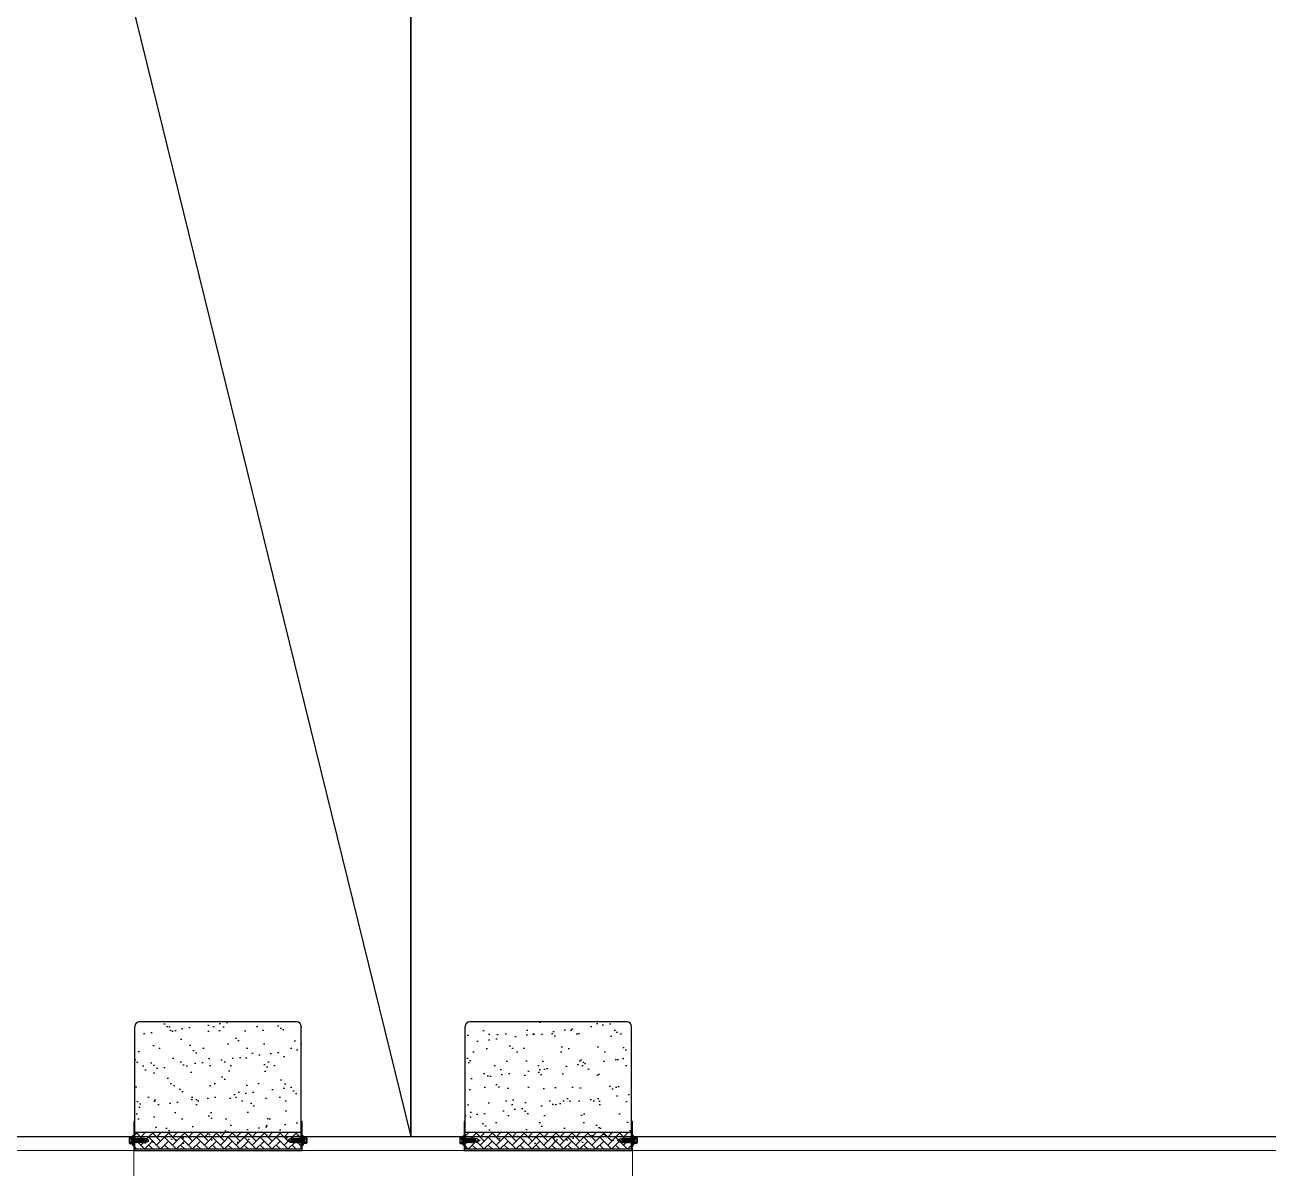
# Model space of a CAD drawing. Header units: millimetres. Extents: x 8456 to 190005487, y 619 to 455456909.
# Drawn here: x 205395.9 to 205741.3, y 158475.9 to 158793.4 of the extents above; entities that cross this region are included whole.
import ezdxf

# ---------------------------------------------------------------- set-up
doc = ezdxf.new("R2010")
doc.units = ezdxf.units.MM
doc.header["$LTSCALE"] = 400
doc.header["$MEASUREMENT"] = 0
doc.layers.get('0').update_dxf_attribs({"linetype": 'CONTINUOUS'})
doc.layers.add('A-PK', color=6, linetype='CONTINUOUS')
doc.layers.add('지하2층평면도$0$0-PATT', color=252, linetype='CONTINUOUS')
doc.layers.add('지하2층평면도$0$0-LIN3', color=8, linetype='CONTINUOUS', lineweight=18)
doc.layers.add('지하2층평면도$0$0PANL', color=6, linetype='CONTINUOUS', lineweight=20)

# ---------------------------------------------------------------- blocks, each defined once
blk = doc.blocks.new('A$C2DB436D3')
at = {"layer": '지하2층평면도$0$0-PATT', "ltscale": 0.002}
h = blk.add_hatch(dxfattribs=at)
h.set_pattern_fill('AR-SAND', color=8, scale=0.22, angle=180, style=0)
h.set_pattern_definition([(217.5, (4721608.368, -11189004.172), (0.352006885, -10.767091221), [0, -8.49376, 0, -9.4996, 0, -9.0805]), (187.5, (4721608.368, -11189004.172), (-9.889512229, -15.770152213), [0, -4.58216, 0, -7.65556, 0, -2.9337]), (147.5, (4721615.241, -11189004.172), (-17.401832145, -0.031618063), [0, -2.794, 0, -10.0584, 0, -13.1318]), (137.5, (4721615.241, -11189004.172), (-16.798241954, -4.904445112), [0, -1.397, 0, -6.59384, 0, -7.5438])])
h.paths.add_polyline_path([(19846.15, 21109.09, -0.414214), (19847.98, 21107.26), (19847.98, 21060.69), (19781.98, 21060.69), (19781.98, 21107.26, -0.414214), (19783.81, 21109.09)])
h = blk.add_hatch(dxfattribs=at)
h.set_pattern_fill('AR-SAND', color=8, scale=0.22, angle=180, style=0)
h.set_pattern_definition([(217.5, (4722533.395, -11189004.172), (0.352006885, -10.767091221), [0, -8.49376, 0, -9.4996, 0, -9.0805]), (187.5, (4722533.395, -11189004.172), (-9.889512229, -15.770152213), [0, -4.58216, 0, -7.65556, 0, -2.9337]), (147.5, (4722540.268, -11189004.172), (-17.401832145, -0.031618063), [0, -2.794, 0, -10.0584, 0, -13.1318]), (137.5, (4722540.268, -11189004.172), (-16.798241954, -4.904445112), [0, -1.397, 0, -6.59384, 0, -7.5438])])
h.paths.add_polyline_path([(19977.27, 21109.09, -0.414214), (19979.1, 21107.26), (19979.1, 21060.69), (19913.1, 21060.69), (19913.1, 21107.26, -0.414214), (19914.93, 21109.09)])
h = blk.add_hatch(dxfattribs=at)
h.set_pattern_fill('AR-HBONE', color=8, scale=0.022, angle=180, style=0)
h.set_pattern_definition([(225, (4721402.966, -11188972.3098), (-4e-15, -3.1610501546), [6.7056, -2.2352]), (315, (4721401.3855, -11188973.8903), (-4e-15, -3.1610501546), [6.7056, -2.2352])])
h.paths.add_polyline_path([(19847.98, 21065.09), (19781.98, 21065.09), (19781.98, 21058.49), (19847.98, 21058.49)])
h = blk.add_hatch(dxfattribs=at)
h.set_pattern_fill('AR-HBONE', color=8, scale=0.022, angle=180, style=0)
h.set_pattern_definition([(225, (4722327.9927, -11188972.3098), (-4e-15, -3.1610501546), [6.7056, -2.2352]), (315, (4722326.4122, -11188973.8903), (-4e-15, -3.1610501546), [6.7056, -2.2352])])
h.paths.add_polyline_path([(19979.1, 21065.09), (19913.1, 21065.09), (19913.1, 21058.49), (19979.1, 21058.49)])
at = {"layer": 'A-PK', "color": 8}
for p, q in [((19187.54, 23923.55, 2515.73), (19891.54, 21063.55, 2515.73)), ((19891.54, 21063.55, 2515.73), (19891.54, 23923.55, 2515.73)), ((19891.54, 23923.55, 2515.73), (19891.54, 21063.55, 2515.73)), ((19187.54, 21063.55, 2515.73), (19891.54, 21063.55, 2515.73)), ((19891.54, 21063.55, 2515.73), (20595.54, 21063.55, 2515.73))]:
    blk.add_line(p, q, dxfattribs=at)
at = {"layer": '지하2층평면도$0$0-LIN3', "color": 8}
for p, q in [((19253.54, 21058.05, 2515.73), (19781.54, 21058.05, 2515.73)), ((19979.54, 21058.05, 2515.73), (20507.54, 21058.05, 2515.73))]:
    blk.add_line(p, q, dxfattribs=at)
at = {"layer": '지하2층평면도$0$0-PATT', "color": 8}
for p, q in [((19781.98, 21058.49, 2515.73), (19781.98, 21107.26, 2515.73)), ((19846.15, 21109.09, 2515.73), (19783.81, 21109.09, 2515.73)), ((19847.98, 21058.49, 2515.73), (19847.98, 21107.26, 2515.73)), ((19913.1, 21058.49, 2515.73), (19913.1, 21107.26, 2515.73)), ((19977.27, 21109.09, 2515.73), (19914.93, 21109.09, 2515.73)), ((19979.1, 21058.49, 2515.73), (19979.1, 21107.26, 2515.73)), ((19847.98, 21065.09, 2515.73), (19781.98, 21065.09, 2515.73)), ((19979.1, 21065.09, 2515.73), (19913.1, 21065.09, 2515.73)), ((19779.78, 21062.84, 2515.73), (19779.78, 21061.05, 2515.73)), ((19779.89, 21063.1, 2515.73), (19780.7, 21063.1, 2515.73)), ((19779.89, 21062.54, 2515.73), (19780.7, 21062.54, 2515.73)), ((19779.89, 21061.35, 2515.73), (19780.7, 21061.35, 2515.73)), ((19779.89, 21060.79, 2515.73), (19780.7, 21060.79, 2515.73)), ((19780.7, 21063.1, 2515.73), (19780.7, 21060.79, 2515.73)), ((19782.07, 21062.86, 2515.73), (19781.54, 21061.56, 2515.73)), ((19781.89, 21062.64, 2515.73), (19781.54, 21062.64, 2515.73)), ((19781.72, 21061.25, 2515.73), (19781.54, 21061.25, 2515.73)), ((19782.47, 21062.86, 2515.73), (19781.72, 21061.03, 2515.73)), ((19782.47, 21062.86, 2515.73), (19781.72, 21061.03, 2515.73)), ((19782.12, 21061.25, 2515.73), (19781.9, 21061.25, 2515.73)), ((19782.29, 21062.64, 2515.73), (19782.07, 21062.64, 2515.73)), ((19782.87, 21062.86, 2515.73), (19782.12, 21061.03, 2515.73)), ((19782.87, 21062.86, 2515.73), (19782.12, 21061.03, 2515.73)), ((19782.53, 21061.25, 2515.73), (19782.3, 21061.25, 2515.73)), ((19782.7, 21062.64, 2515.73), (19782.47, 21062.64, 2515.73)), ((19783.28, 21062.86, 2515.73), (19782.53, 21061.03, 2515.73)), ((19783.28, 21062.86, 2515.73), (19782.53, 21061.03, 2515.73)), ((19782.93, 21061.25, 2515.73), (19782.7, 21061.25, 2515.73)), ((19783.1, 21062.64, 2515.73), (19782.87, 21062.64, 2515.73)), ((19783.68, 21062.86, 2515.73), (19782.93, 21061.03, 2515.73)), ((19783.68, 21062.86, 2515.73), (19782.93, 21061.03, 2515.73)), ((19783.33, 21061.25, 2515.73), (19783.11, 21061.25, 2515.73)), ((19783.5, 21062.64, 2515.73), (19783.28, 21062.64, 2515.73)), ((19784.08, 21062.86, 2515.73), (19783.33, 21061.03, 2515.73)), ((19784.08, 21062.86, 2515.73), (19783.33, 21061.03, 2515.73)), ((19783.73, 21061.25, 2515.73), (19783.51, 21061.25, 2515.73)), ((19783.91, 21062.64, 2515.73), (19783.68, 21062.64, 2515.73)), ((19784.49, 21062.86, 2515.73), (19783.73, 21061.03, 2515.73)), ((19784.49, 21062.86, 2515.73), (19783.73, 21061.03, 2515.73)), ((19784.14, 21061.25, 2515.73), (19783.91, 21061.25, 2515.73)), ((19784.31, 21062.64, 2515.73), (19784.08, 21062.64, 2515.73)), ((19784.89, 21062.86, 2515.73), (19784.14, 21061.03, 2515.73)), ((19784.89, 21062.86, 2515.73), (19784.14, 21061.03, 2515.73)), ((19784.54, 21061.25, 2515.73), (19784.31, 21061.25, 2515.73)), ((19784.71, 21062.64, 2515.73), (19784.49, 21062.64, 2515.73)), ((19785.29, 21062.86, 2515.73), (19784.54, 21061.03, 2515.73)), ((19785.29, 21062.86, 2515.73), (19784.54, 21061.03, 2515.73)), ((19784.94, 21061.25, 2515.73), (19784.72, 21061.25, 2515.73)), ((19785.12, 21062.64, 2515.73), (19784.89, 21062.64, 2515.73)), ((19785.7, 21062.86, 2515.73), (19784.94, 21061.03, 2515.73)), ((19785.7, 21062.86, 2515.73), (19784.94, 21061.03, 2515.73)), ((19785.35, 21061.25, 2515.73), (19785.12, 21061.25, 2515.73)), ((19785.52, 21062.64, 2515.73), (19785.29, 21062.64, 2515.73)), ((19785.62, 21061.69, 2515.73), (19785.35, 21061.03, 2515.73)), ((19785.62, 21061.69, 2515.73), (19785.35, 21061.03, 2515.73)), ((19786.46, 21061.25, 2515.73), (19785.52, 21061.25, 2515.73)), ((19786.46, 21062.64, 2515.73), (19785.7, 21062.64, 2515.73)), ((19843.5, 21062.64, 2515.73), (19844.26, 21062.64, 2515.73)), ((19843.5, 21061.25, 2515.73), (19844.43, 21061.25, 2515.73)), ((19844.26, 21062.86, 2515.73), (19845.01, 21061.03, 2515.73)), ((19844.26, 21062.86, 2515.73), (19845.01, 21061.03, 2515.73)), ((19844.34, 21061.69, 2515.73), (19844.61, 21061.03, 2515.73)), ((19844.34, 21061.69, 2515.73), (19844.61, 21061.03, 2515.73)), ((19844.44, 21062.64, 2515.73), (19844.67, 21062.64, 2515.73)), ((19844.61, 21061.25, 2515.73), (19844.84, 21061.25, 2515.73)), ((19844.67, 21062.86, 2515.73), (19845.42, 21061.03, 2515.73)), ((19844.67, 21062.86, 2515.73), (19845.42, 21061.03, 2515.73)), ((19844.84, 21062.64, 2515.73), (19845.07, 21062.64, 2515.73)), ((19845.01, 21061.25, 2515.73), (19845.24, 21061.25, 2515.73)), ((19845.07, 21062.86, 2515.73), (19845.82, 21061.03, 2515.73)), ((19845.07, 21062.86, 2515.73), (19845.82, 21061.03, 2515.73)), ((19845.25, 21062.64, 2515.73), (19845.47, 21062.64, 2515.73)), ((19845.42, 21061.25, 2515.73), (19845.64, 21061.25, 2515.73)), ((19845.47, 21062.86, 2515.73), (19846.22, 21061.03, 2515.73)), ((19845.47, 21062.86, 2515.73), (19846.22, 21061.03, 2515.73)), ((19845.65, 21062.64, 2515.73), (19845.87, 21062.64, 2515.73)), ((19845.82, 21061.25, 2515.73), (19846.05, 21061.25, 2515.73)), ((19845.87, 21062.86, 2515.73), (19846.63, 21061.03, 2515.73)), ((19845.87, 21062.86, 2515.73), (19846.63, 21061.03, 2515.73)), ((19846.05, 21062.64, 2515.73), (19846.28, 21062.64, 2515.73)), ((19846.22, 21061.25, 2515.73), (19846.45, 21061.25, 2515.73)), ((19846.28, 21062.86, 2515.73), (19847.03, 21061.03, 2515.73)), ((19846.28, 21062.86, 2515.73), (19847.03, 21061.03, 2515.73)), ((19846.45, 21062.64, 2515.73), (19846.68, 21062.64, 2515.73)), ((19846.63, 21061.25, 2515.73), (19846.85, 21061.25, 2515.73)), ((19846.68, 21062.86, 2515.73), (19847.43, 21061.03, 2515.73)), ((19846.68, 21062.86, 2515.73), (19847.43, 21061.03, 2515.73)), ((19846.86, 21062.64, 2515.73), (19847.08, 21062.64, 2515.73)), ((19847.03, 21061.25, 2515.73), (19847.26, 21061.25, 2515.73)), ((19847.08, 21062.86, 2515.73), (19847.84, 21061.03, 2515.73)), ((19847.08, 21062.86, 2515.73), (19847.84, 21061.03, 2515.73)), ((19847.26, 21062.64, 2515.73), (19847.49, 21062.64, 2515.73)), ((19847.43, 21061.25, 2515.73), (19847.66, 21061.25, 2515.73)), ((19847.49, 21062.86, 2515.73), (19848.24, 21061.03, 2515.73)), ((19847.49, 21062.86, 2515.73), (19848.24, 21061.03, 2515.73)), ((19847.66, 21062.64, 2515.73), (19847.89, 21062.64, 2515.73)), ((19847.84, 21061.25, 2515.73), (19848.06, 21061.25, 2515.73)), ((19847.89, 21062.86, 2515.73), (19848.42, 21061.56, 2515.73)), ((19848.07, 21062.64, 2515.73), (19848.42, 21062.64, 2515.73)), ((19848.24, 21061.25, 2515.73), (19848.42, 21061.25, 2515.73)), ((19849.26, 21063.1, 2515.73), (19849.26, 21060.79, 2515.73)), ((19850.07, 21063.1, 2515.73), (19849.26, 21063.1, 2515.73)), ((19850.07, 21062.54, 2515.73), (19849.26, 21062.54, 2515.73)), ((19850.07, 21061.35, 2515.73), (19849.26, 21061.35, 2515.73)), ((19850.07, 21060.79, 2515.73), (19849.26, 21060.79, 2515.73)), ((19850.18, 21062.84, 2515.73), (19850.18, 21061.05, 2515.73)), ((19910.9, 21062.84, 2515.73), (19910.9, 21061.05, 2515.73)), ((19911.01, 21063.1, 2515.73), (19911.82, 21063.1, 2515.73)), ((19911.01, 21062.54, 2515.73), (19911.82, 21062.54, 2515.73)), ((19911.01, 21061.35, 2515.73), (19911.82, 21061.35, 2515.73)), ((19911.01, 21060.79, 2515.73), (19911.82, 21060.79, 2515.73)), ((19911.82, 21063.1, 2515.73), (19911.82, 21060.79, 2515.73)), ((19913.19, 21062.86, 2515.73), (19912.66, 21061.56, 2515.73)), ((19913.01, 21062.64, 2515.73), (19912.66, 21062.64, 2515.73)), ((19912.84, 21061.25, 2515.73), (19912.66, 21061.25, 2515.73)), ((19913.59, 21062.86, 2515.73), (19912.84, 21061.03, 2515.73)), ((19913.59, 21062.86, 2515.73), (19912.84, 21061.03, 2515.73)), ((19913.24, 21061.25, 2515.73), (19913.02, 21061.25, 2515.73)), ((19913.41, 21062.64, 2515.73), (19913.19, 21062.64, 2515.73)), ((19913.99, 21062.86, 2515.73), (19913.24, 21061.03, 2515.73)), ((19913.99, 21062.86, 2515.73), (19913.24, 21061.03, 2515.73)), ((19913.65, 21061.25, 2515.73), (19913.42, 21061.25, 2515.73)), ((19913.82, 21062.64, 2515.73), (19913.59, 21062.64, 2515.73)), ((19914.4, 21062.86, 2515.73), (19913.65, 21061.03, 2515.73)), ((19914.4, 21062.86, 2515.73), (19913.65, 21061.03, 2515.73)), ((19914.05, 21061.25, 2515.73), (19913.82, 21061.25, 2515.73)), ((19914.22, 21062.64, 2515.73), (19913.99, 21062.64, 2515.73)), ((19914.8, 21062.86, 2515.73), (19914.05, 21061.03, 2515.73)), ((19914.8, 21062.86, 2515.73), (19914.05, 21061.03, 2515.73)), ((19914.45, 21061.25, 2515.73), (19914.23, 21061.25, 2515.73)), ((19914.62, 21062.64, 2515.73), (19914.4, 21062.64, 2515.73)), ((19915.2, 21062.86, 2515.73), (19914.45, 21061.03, 2515.73)), ((19915.2, 21062.86, 2515.73), (19914.45, 21061.03, 2515.73)), ((19914.85, 21061.25, 2515.73), (19914.63, 21061.25, 2515.73)), ((19915.03, 21062.64, 2515.73), (19914.8, 21062.64, 2515.73)), ((19915.61, 21062.86, 2515.73), (19914.85, 21061.03, 2515.73)), ((19915.61, 21062.86, 2515.73), (19914.85, 21061.03, 2515.73)), ((19915.26, 21061.25, 2515.73), (19915.03, 21061.25, 2515.73)), ((19915.43, 21062.64, 2515.73), (19915.2, 21062.64, 2515.73)), ((19916.01, 21062.86, 2515.73), (19915.26, 21061.03, 2515.73)), ((19916.01, 21062.86, 2515.73), (19915.26, 21061.03, 2515.73)), ((19915.66, 21061.25, 2515.73), (19915.43, 21061.25, 2515.73)), ((19915.83, 21062.64, 2515.73), (19915.61, 21062.64, 2515.73)), ((19916.41, 21062.86, 2515.73), (19915.66, 21061.03, 2515.73)), ((19916.41, 21062.86, 2515.73), (19915.66, 21061.03, 2515.73)), ((19916.06, 21061.25, 2515.73), (19915.84, 21061.25, 2515.73)), ((19916.24, 21062.64, 2515.73), (19916.01, 21062.64, 2515.73)), ((19916.82, 21062.86, 2515.73), (19916.06, 21061.03, 2515.73)), ((19916.82, 21062.86, 2515.73), (19916.06, 21061.03, 2515.73)), ((19916.47, 21061.25, 2515.73), (19916.24, 21061.25, 2515.73)), ((19916.64, 21062.64, 2515.73), (19916.41, 21062.64, 2515.73)), ((19916.74, 21061.69, 2515.73), (19916.47, 21061.03, 2515.73)), ((19916.74, 21061.69, 2515.73), (19916.47, 21061.03, 2515.73)), ((19917.58, 21061.25, 2515.73), (19916.64, 21061.25, 2515.73)), ((19917.58, 21062.64, 2515.73), (19916.82, 21062.64, 2515.73)), ((19974.62, 21062.64, 2515.73), (19975.38, 21062.64, 2515.73)), ((19974.62, 21061.25, 2515.73), (19975.55, 21061.25, 2515.73)), ((19975.38, 21062.86, 2515.73), (19976.13, 21061.03, 2515.73)), ((19975.38, 21062.86, 2515.73), (19976.13, 21061.03, 2515.73)), ((19975.46, 21061.69, 2515.73), (19975.73, 21061.03, 2515.73)), ((19975.46, 21061.69, 2515.73), (19975.73, 21061.03, 2515.73)), ((19975.56, 21062.64, 2515.73), (19975.79, 21062.64, 2515.73)), ((19975.73, 21061.25, 2515.73), (19975.96, 21061.25, 2515.73)), ((19975.79, 21062.86, 2515.73), (19976.54, 21061.03, 2515.73)), ((19975.79, 21062.86, 2515.73), (19976.54, 21061.03, 2515.73)), ((19975.96, 21062.64, 2515.73), (19976.19, 21062.64, 2515.73)), ((19976.13, 21061.25, 2515.73), (19976.36, 21061.25, 2515.73)), ((19976.19, 21062.86, 2515.73), (19976.94, 21061.03, 2515.73)), ((19976.19, 21062.86, 2515.73), (19976.94, 21061.03, 2515.73)), ((19976.37, 21062.64, 2515.73), (19976.59, 21062.64, 2515.73)), ((19976.54, 21061.25, 2515.73), (19976.76, 21061.25, 2515.73)), ((19976.59, 21062.86, 2515.73), (19977.34, 21061.03, 2515.73)), ((19976.59, 21062.86, 2515.73), (19977.34, 21061.03, 2515.73)), ((19976.77, 21062.64, 2515.73), (19976.99, 21062.64, 2515.73)), ((19976.94, 21061.25, 2515.73), (19977.17, 21061.25, 2515.73)), ((19976.99, 21062.86, 2515.73), (19977.75, 21061.03, 2515.73)), ((19976.99, 21062.86, 2515.73), (19977.75, 21061.03, 2515.73)), ((19977.17, 21062.64, 2515.73), (19977.4, 21062.64, 2515.73)), ((19977.34, 21061.25, 2515.73), (19977.57, 21061.25, 2515.73)), ((19977.4, 21062.86, 2515.73), (19978.15, 21061.03, 2515.73)), ((19977.4, 21062.86, 2515.73), (19978.15, 21061.03, 2515.73)), ((19977.57, 21062.64, 2515.73), (19977.8, 21062.64, 2515.73)), ((19977.75, 21061.25, 2515.73), (19977.97, 21061.25, 2515.73)), ((19977.8, 21062.86, 2515.73), (19978.55, 21061.03, 2515.73)), ((19977.8, 21062.86, 2515.73), (19978.55, 21061.03, 2515.73)), ((19977.98, 21062.64, 2515.73), (19978.2, 21062.64, 2515.73)), ((19978.15, 21061.25, 2515.73), (19978.38, 21061.25, 2515.73)), ((19978.2, 21062.86, 2515.73), (19978.96, 21061.03, 2515.73)), ((19978.2, 21062.86, 2515.73), (19978.96, 21061.03, 2515.73)), ((19978.38, 21062.64, 2515.73), (19978.61, 21062.64, 2515.73)), ((19978.55, 21061.25, 2515.73), (19978.78, 21061.25, 2515.73)), ((19978.61, 21062.86, 2515.73), (19979.36, 21061.03, 2515.73)), ((19978.61, 21062.86, 2515.73), (19979.36, 21061.03, 2515.73)), ((19978.78, 21062.64, 2515.73), (19979.01, 21062.64, 2515.73)), ((19978.96, 21061.25, 2515.73), (19979.18, 21061.25, 2515.73)), ((19979.01, 21062.86, 2515.73), (19979.54, 21061.56, 2515.73)), ((19979.19, 21062.64, 2515.73), (19979.54, 21062.64, 2515.73)), ((19979.36, 21061.25, 2515.73), (19979.54, 21061.25, 2515.73)), ((19980.38, 21063.1, 2515.73), (19980.38, 21060.79, 2515.73)), ((19981.19, 21063.1, 2515.73), (19980.38, 21063.1, 2515.73)), ((19981.19, 21062.54, 2515.73), (19980.38, 21062.54, 2515.73)), ((19981.19, 21061.35, 2515.73), (19980.38, 21061.35, 2515.73)), ((19981.19, 21060.79, 2515.73), (19980.38, 21060.79, 2515.73)), ((19981.3, 21062.84, 2515.73), (19981.3, 21061.05, 2515.73))]:
    blk.add_line(p, q, dxfattribs=at)
at = {"layer": '지하2층평면도$0$0-PATT', "color": 8, "ltscale": 0.002, "elevation": 2515.73}
for points in [[(19781.98, 21069.49), (19781.54, 21069.49), (19781.54, 21058.05), (19848.42, 21058.05), (19848.42, 21069.49), (19847.98, 21069.49), (19847.98, 21058.49), (19781.98, 21058.49)], [(19913.1, 21069.49), (19912.66, 21069.49), (19912.66, 21058.05), (19979.54, 21058.05), (19979.54, 21069.49), (19979.1, 21069.49), (19979.1, 21058.49), (19913.1, 21058.49)]]:
    blk.add_lwpolyline(points, close=True, dxfattribs=at)
at = {"layer": '지하2층평면도$0$0-PATT', "color": 8, "elevation": 2515.73}
for points in [[(19847.98, 21065.09), (19847.98, 21058.49), (19781.98, 21058.49), (19781.98, 21065.09)], [(19979.1, 21065.09), (19979.1, 21058.49), (19913.1, 21058.49), (19913.1, 21065.09)], [(19781.54, 21061.37), (19782.07, 21062.64), (19782.07, 21062.86), (19781.89, 21062.64), (19781.54, 21061.79)], [(19781.63, 21061.25), (19781.72, 21061.03), (19781.54, 21061.25)], [(19782.03, 21061.25), (19782.12, 21061.03), (19781.94, 21061.25)], [(19782.16, 21062.64), (19782.07, 21062.86), (19782.24, 21062.64)], [(19782.44, 21061.25), (19782.53, 21061.03), (19782.35, 21061.25)], [(19782.56, 21062.64), (19782.47, 21062.86), (19782.65, 21062.64)], [(19782.56, 21062.64), (19782.47, 21062.86), (19782.65, 21062.64)], [(19782.84, 21061.25), (19782.93, 21061.03), (19782.75, 21061.25)], [(19782.96, 21062.64), (19782.87, 21062.86), (19783.05, 21062.64)], [(19782.96, 21062.64), (19782.87, 21062.86), (19783.05, 21062.64)], [(19783.24, 21061.25), (19783.33, 21061.03), (19783.15, 21061.25)], [(19783.37, 21062.64), (19783.28, 21062.86), (19783.45, 21062.64)], [(19783.37, 21062.64), (19783.28, 21062.86), (19783.45, 21062.64)], [(19783.65, 21061.25), (19783.73, 21061.03), (19783.56, 21061.25)], [(19783.77, 21062.64), (19783.68, 21062.86), (19783.86, 21062.64)], [(19783.77, 21062.64), (19783.68, 21062.86), (19783.86, 21062.64)], [(19784.05, 21061.25), (19784.14, 21061.03), (19783.96, 21061.25)], [(19784.17, 21062.64), (19784.08, 21062.86), (19784.26, 21062.64)], [(19784.17, 21062.64), (19784.08, 21062.86), (19784.26, 21062.64)], [(19784.45, 21061.25), (19784.54, 21061.03), (19784.36, 21061.25)], [(19784.58, 21062.64), (19784.49, 21062.86), (19784.66, 21062.64)], [(19784.58, 21062.64), (19784.49, 21062.86), (19784.66, 21062.64)], [(19784.86, 21061.25), (19784.94, 21061.03), (19784.77, 21061.25)], [(19784.98, 21062.64), (19784.89, 21062.86), (19785.07, 21062.64)], [(19784.98, 21062.64), (19784.89, 21062.86), (19785.07, 21062.64)], [(19785.26, 21061.25), (19785.35, 21061.03), (19785.17, 21061.25)], [(19785.38, 21062.64), (19785.29, 21062.86), (19785.47, 21062.64)], [(19785.38, 21062.64), (19785.29, 21062.86), (19785.47, 21062.64)], [(19786.01, 21062.64), (19785.61, 21061.7), (19785.87, 21061.25), (19786.42, 21061.78), (19787.52, 21061.95)], [(19785.78, 21062.64), (19785.7, 21062.86), (19785.87, 21062.64)], [(19785.78, 21062.64), (19785.7, 21062.86), (19785.87, 21062.64)], [(19786.46, 21061.25), (19787.52, 21061.95), (19786.46, 21062.64)], [(19843.95, 21062.64), (19844.34, 21061.7), (19844.09, 21061.25), (19843.54, 21061.78), (19842.44, 21061.95)], [(19843.5, 21061.25), (19842.44, 21061.95), (19843.5, 21062.64)], [(19844.17, 21062.64), (19844.26, 21062.86), (19844.08, 21062.64)], [(19844.17, 21062.64), (19844.26, 21062.86), (19844.08, 21062.64)], [(19844.58, 21062.64), (19844.67, 21062.86), (19844.49, 21062.64)], [(19844.58, 21062.64), (19844.67, 21062.86), (19844.49, 21062.64)], [(19844.7, 21061.25), (19844.61, 21061.03), (19844.79, 21061.25)], [(19844.98, 21062.64), (19845.07, 21062.86), (19844.89, 21062.64)], [(19844.98, 21062.64), (19845.07, 21062.86), (19844.89, 21062.64)], [(19845.1, 21061.25), (19845.01, 21061.03), (19845.19, 21061.25)], [(19845.38, 21062.64), (19845.47, 21062.86), (19845.29, 21062.64)], [(19845.38, 21062.64), (19845.47, 21062.86), (19845.29, 21062.64)], [(19845.51, 21061.25), (19845.42, 21061.03), (19845.59, 21061.25)], [(19845.79, 21062.64), (19845.87, 21062.86), (19845.7, 21062.64)], [(19845.79, 21062.64), (19845.87, 21062.86), (19845.7, 21062.64)], [(19845.91, 21061.25), (19845.82, 21061.03), (19846, 21061.25)], [(19846.19, 21062.64), (19846.28, 21062.86), (19846.1, 21062.64)], [(19846.19, 21062.64), (19846.28, 21062.86), (19846.1, 21062.64)], [(19846.31, 21061.25), (19846.22, 21061.03), (19846.4, 21061.25)], [(19846.59, 21062.64), (19846.68, 21062.86), (19846.5, 21062.64)], [(19846.59, 21062.64), (19846.68, 21062.86), (19846.5, 21062.64)], [(19846.72, 21061.25), (19846.63, 21061.03), (19846.8, 21061.25)], [(19847, 21062.64), (19847.08, 21062.86), (19846.91, 21062.64)], [(19847, 21062.64), (19847.08, 21062.86), (19846.91, 21062.64)], [(19847.12, 21061.25), (19847.03, 21061.03), (19847.21, 21061.25)], [(19847.4, 21062.64), (19847.49, 21062.86), (19847.31, 21062.64)], [(19847.4, 21062.64), (19847.49, 21062.86), (19847.31, 21062.64)], [(19847.52, 21061.25), (19847.43, 21061.03), (19847.61, 21061.25)], [(19847.8, 21062.64), (19847.89, 21062.86), (19847.71, 21062.64)], [(19847.92, 21061.25), (19847.84, 21061.03), (19848.01, 21061.25)], [(19848.42, 21061.37), (19847.89, 21062.64), (19847.89, 21062.86), (19848.07, 21062.64), (19848.42, 21061.79)], [(19848.33, 21061.25), (19848.24, 21061.03), (19848.42, 21061.25)], [(19912.66, 21061.37), (19913.19, 21062.64), (19913.19, 21062.86), (19913.01, 21062.64), (19912.66, 21061.79)], [(19912.75, 21061.25), (19912.84, 21061.03), (19912.66, 21061.25)], [(19913.15, 21061.25), (19913.24, 21061.03), (19913.06, 21061.25)], [(19913.28, 21062.64), (19913.19, 21062.86), (19913.36, 21062.64)], [(19913.56, 21061.25), (19913.65, 21061.03), (19913.47, 21061.25)], [(19913.68, 21062.64), (19913.59, 21062.86), (19913.77, 21062.64)], [(19913.68, 21062.64), (19913.59, 21062.86), (19913.77, 21062.64)], [(19913.96, 21061.25), (19914.05, 21061.03), (19913.87, 21061.25)], [(19914.08, 21062.64), (19913.99, 21062.86), (19914.17, 21062.64)], [(19914.08, 21062.64), (19913.99, 21062.86), (19914.17, 21062.64)], [(19914.36, 21061.25), (19914.45, 21061.03), (19914.27, 21061.25)], [(19914.49, 21062.64), (19914.4, 21062.86), (19914.57, 21062.64)], [(19914.49, 21062.64), (19914.4, 21062.86), (19914.57, 21062.64)], [(19914.77, 21061.25), (19914.85, 21061.03), (19914.68, 21061.25)], [(19914.89, 21062.64), (19914.8, 21062.86), (19914.98, 21062.64)], [(19914.89, 21062.64), (19914.8, 21062.86), (19914.98, 21062.64)], [(19915.17, 21061.25), (19915.26, 21061.03), (19915.08, 21061.25)], [(19915.29, 21062.64), (19915.2, 21062.86), (19915.38, 21062.64)], [(19915.29, 21062.64), (19915.2, 21062.86), (19915.38, 21062.64)], [(19915.57, 21061.25), (19915.66, 21061.03), (19915.48, 21061.25)], [(19915.7, 21062.64), (19915.61, 21062.86), (19915.78, 21062.64)], [(19915.7, 21062.64), (19915.61, 21062.86), (19915.78, 21062.64)], [(19915.98, 21061.25), (19916.06, 21061.03), (19915.89, 21061.25)], [(19916.1, 21062.64), (19916.01, 21062.86), (19916.19, 21062.64)], [(19916.1, 21062.64), (19916.01, 21062.86), (19916.19, 21062.64)], [(19916.38, 21061.25), (19916.47, 21061.03), (19916.29, 21061.25)], [(19916.5, 21062.64), (19916.41, 21062.86), (19916.59, 21062.64)], [(19916.5, 21062.64), (19916.41, 21062.86), (19916.59, 21062.64)], [(19917.13, 21062.64), (19916.73, 21061.7), (19916.99, 21061.25), (19917.54, 21061.78), (19918.64, 21061.95)], [(19916.9, 21062.64), (19916.82, 21062.86), (19916.99, 21062.64)], [(19916.9, 21062.64), (19916.82, 21062.86), (19916.99, 21062.64)], [(19917.58, 21061.25), (19918.64, 21061.95), (19917.58, 21062.64)], [(19975.07, 21062.64), (19975.46, 21061.7), (19975.21, 21061.25), (19974.66, 21061.78), (19973.56, 21061.95)], [(19974.62, 21061.25), (19973.56, 21061.95), (19974.62, 21062.64)], [(19975.29, 21062.64), (19975.38, 21062.86), (19975.2, 21062.64)], [(19975.29, 21062.64), (19975.38, 21062.86), (19975.2, 21062.64)], [(19975.7, 21062.64), (19975.79, 21062.86), (19975.61, 21062.64)], [(19975.7, 21062.64), (19975.79, 21062.86), (19975.61, 21062.64)], [(19975.82, 21061.25), (19975.73, 21061.03), (19975.91, 21061.25)], [(19976.1, 21062.64), (19976.19, 21062.86), (19976.01, 21062.64)], [(19976.1, 21062.64), (19976.19, 21062.86), (19976.01, 21062.64)], [(19976.22, 21061.25), (19976.13, 21061.03), (19976.31, 21061.25)], [(19976.5, 21062.64), (19976.59, 21062.86), (19976.41, 21062.64)], [(19976.5, 21062.64), (19976.59, 21062.86), (19976.41, 21062.64)], [(19976.63, 21061.25), (19976.54, 21061.03), (19976.71, 21061.25)], [(19976.91, 21062.64), (19976.99, 21062.86), (19976.82, 21062.64)], [(19976.91, 21062.64), (19976.99, 21062.86), (19976.82, 21062.64)], [(19977.03, 21061.25), (19976.94, 21061.03), (19977.12, 21061.25)], [(19977.31, 21062.64), (19977.4, 21062.86), (19977.22, 21062.64)], [(19977.31, 21062.64), (19977.4, 21062.86), (19977.22, 21062.64)], [(19977.43, 21061.25), (19977.34, 21061.03), (19977.52, 21061.25)], [(19977.71, 21062.64), (19977.8, 21062.86), (19977.62, 21062.64)], [(19977.71, 21062.64), (19977.8, 21062.86), (19977.62, 21062.64)], [(19977.84, 21061.25), (19977.75, 21061.03), (19977.92, 21061.25)], [(19978.12, 21062.64), (19978.2, 21062.86), (19978.03, 21062.64)], [(19978.12, 21062.64), (19978.2, 21062.86), (19978.03, 21062.64)], [(19978.24, 21061.25), (19978.15, 21061.03), (19978.33, 21061.25)], [(19978.52, 21062.64), (19978.61, 21062.86), (19978.43, 21062.64)], [(19978.52, 21062.64), (19978.61, 21062.86), (19978.43, 21062.64)], [(19978.64, 21061.25), (19978.55, 21061.03), (19978.73, 21061.25)], [(19978.92, 21062.64), (19979.01, 21062.86), (19978.83, 21062.64)], [(19979.04, 21061.25), (19978.96, 21061.03), (19979.13, 21061.25)], [(19979.54, 21061.37), (19979.01, 21062.64), (19979.01, 21062.86), (19979.19, 21062.64), (19979.54, 21061.79)], [(19979.45, 21061.25), (19979.36, 21061.03), (19979.54, 21061.25)]]:
    blk.add_lwpolyline(points, dxfattribs=at)
for points in [[(19780.7, 21061), (19780.7, 21062.89), (19781.36, 21063.93), (19781.36, 21059.97)], [(19781.36, 21059.97), (19781.36, 21063.93), (19781.54, 21063.93), (19781.54, 21059.97)], [(19781.72, 21061.03), (19781.9, 21061.25), (19782.47, 21062.64), (19782.47, 21062.86), (19782.29, 21062.64), (19781.72, 21061.25)], [(19782.12, 21061.03), (19782.3, 21061.25), (19782.87, 21062.64), (19782.87, 21062.86), (19782.7, 21062.64), (19782.12, 21061.25)], [(19782.53, 21061.03), (19782.7, 21061.25), (19783.28, 21062.64), (19783.28, 21062.86), (19783.1, 21062.64), (19782.53, 21061.25)], [(19782.93, 21061.03), (19783.11, 21061.25), (19783.68, 21062.64), (19783.68, 21062.86), (19783.5, 21062.64), (19782.93, 21061.25)], [(19783.33, 21061.03), (19783.51, 21061.25), (19784.08, 21062.64), (19784.08, 21062.86), (19783.91, 21062.64), (19783.33, 21061.25)], [(19783.73, 21061.03), (19783.91, 21061.25), (19784.49, 21062.64), (19784.49, 21062.86), (19784.31, 21062.64), (19783.73, 21061.25)], [(19784.14, 21061.03), (19784.31, 21061.25), (19784.89, 21062.64), (19784.89, 21062.86), (19784.71, 21062.64), (19784.14, 21061.25)], [(19784.54, 21061.03), (19784.72, 21061.25), (19785.29, 21062.64), (19785.29, 21062.86), (19785.12, 21062.64), (19784.54, 21061.25)], [(19784.94, 21061.03), (19785.12, 21061.25), (19785.7, 21062.64), (19785.7, 21062.86), (19785.52, 21062.64), (19784.94, 21061.25)], [(19785.35, 21061.03), (19785.52, 21061.25), (19785.62, 21061.47), (19785.62, 21061.69), (19785.44, 21061.47), (19785.35, 21061.25)], [(19845.01, 21061.03), (19844.84, 21061.25), (19844.26, 21062.64), (19844.26, 21062.86), (19844.44, 21062.64), (19845.01, 21061.25)], [(19844.61, 21061.03), (19844.43, 21061.25), (19844.34, 21061.47), (19844.34, 21061.69), (19844.51, 21061.47), (19844.61, 21061.25)], [(19845.42, 21061.03), (19845.24, 21061.25), (19844.67, 21062.64), (19844.67, 21062.86), (19844.84, 21062.64), (19845.42, 21061.25)], [(19845.82, 21061.03), (19845.64, 21061.25), (19845.07, 21062.64), (19845.07, 21062.86), (19845.25, 21062.64), (19845.82, 21061.25)], [(19846.22, 21061.03), (19846.05, 21061.25), (19845.47, 21062.64), (19845.47, 21062.86), (19845.65, 21062.64), (19846.22, 21061.25)], [(19846.63, 21061.03), (19846.45, 21061.25), (19845.87, 21062.64), (19845.87, 21062.86), (19846.05, 21062.64), (19846.63, 21061.25)], [(19847.03, 21061.03), (19846.85, 21061.25), (19846.28, 21062.64), (19846.28, 21062.86), (19846.45, 21062.64), (19847.03, 21061.25)], [(19847.43, 21061.03), (19847.26, 21061.25), (19846.68, 21062.64), (19846.68, 21062.86), (19846.86, 21062.64), (19847.43, 21061.25)], [(19847.84, 21061.03), (19847.66, 21061.25), (19847.08, 21062.64), (19847.08, 21062.86), (19847.26, 21062.64), (19847.84, 21061.25)], [(19848.24, 21061.03), (19848.06, 21061.25), (19847.49, 21062.64), (19847.49, 21062.86), (19847.66, 21062.64), (19848.24, 21061.25)], [(19848.6, 21059.97), (19848.6, 21063.93), (19848.42, 21063.93), (19848.42, 21059.97)], [(19849.26, 21061), (19849.26, 21062.89), (19848.6, 21063.93), (19848.6, 21059.97)], [(19911.82, 21061), (19911.82, 21062.89), (19912.48, 21063.93), (19912.48, 21059.97)], [(19912.48, 21059.97), (19912.48, 21063.93), (19912.66, 21063.93), (19912.66, 21059.97)], [(19912.84, 21061.03), (19913.02, 21061.25), (19913.59, 21062.64), (19913.59, 21062.86), (19913.41, 21062.64), (19912.84, 21061.25)], [(19913.24, 21061.03), (19913.42, 21061.25), (19913.99, 21062.64), (19913.99, 21062.86), (19913.82, 21062.64), (19913.24, 21061.25)], [(19913.65, 21061.03), (19913.82, 21061.25), (19914.4, 21062.64), (19914.4, 21062.86), (19914.22, 21062.64), (19913.65, 21061.25)], [(19914.05, 21061.03), (19914.23, 21061.25), (19914.8, 21062.64), (19914.8, 21062.86), (19914.62, 21062.64), (19914.05, 21061.25)], [(19914.45, 21061.03), (19914.63, 21061.25), (19915.2, 21062.64), (19915.2, 21062.86), (19915.03, 21062.64), (19914.45, 21061.25)], [(19914.85, 21061.03), (19915.03, 21061.25), (19915.61, 21062.64), (19915.61, 21062.86), (19915.43, 21062.64), (19914.85, 21061.25)], [(19915.26, 21061.03), (19915.43, 21061.25), (19916.01, 21062.64), (19916.01, 21062.86), (19915.83, 21062.64), (19915.26, 21061.25)], [(19915.66, 21061.03), (19915.84, 21061.25), (19916.41, 21062.64), (19916.41, 21062.86), (19916.24, 21062.64), (19915.66, 21061.25)], [(19916.06, 21061.03), (19916.24, 21061.25), (19916.82, 21062.64), (19916.82, 21062.86), (19916.64, 21062.64), (19916.06, 21061.25)], [(19916.47, 21061.03), (19916.64, 21061.25), (19916.74, 21061.47), (19916.74, 21061.69), (19916.56, 21061.47), (19916.47, 21061.25)], [(19976.13, 21061.03), (19975.96, 21061.25), (19975.38, 21062.64), (19975.38, 21062.86), (19975.56, 21062.64), (19976.13, 21061.25)], [(19975.73, 21061.03), (19975.55, 21061.25), (19975.46, 21061.47), (19975.46, 21061.69), (19975.63, 21061.47), (19975.73, 21061.25)], [(19976.54, 21061.03), (19976.36, 21061.25), (19975.79, 21062.64), (19975.79, 21062.86), (19975.96, 21062.64), (19976.54, 21061.25)], [(19976.94, 21061.03), (19976.76, 21061.25), (19976.19, 21062.64), (19976.19, 21062.86), (19976.37, 21062.64), (19976.94, 21061.25)], [(19977.34, 21061.03), (19977.17, 21061.25), (19976.59, 21062.64), (19976.59, 21062.86), (19976.77, 21062.64), (19977.34, 21061.25)], [(19977.75, 21061.03), (19977.57, 21061.25), (19976.99, 21062.64), (19976.99, 21062.86), (19977.17, 21062.64), (19977.75, 21061.25)], [(19978.15, 21061.03), (19977.97, 21061.25), (19977.4, 21062.64), (19977.4, 21062.86), (19977.57, 21062.64), (19978.15, 21061.25)], [(19978.55, 21061.03), (19978.38, 21061.25), (19977.8, 21062.64), (19977.8, 21062.86), (19977.98, 21062.64), (19978.55, 21061.25)], [(19978.96, 21061.03), (19978.78, 21061.25), (19978.2, 21062.64), (19978.2, 21062.86), (19978.38, 21062.64), (19978.96, 21061.25)], [(19979.36, 21061.03), (19979.18, 21061.25), (19978.61, 21062.64), (19978.61, 21062.86), (19978.78, 21062.64), (19979.36, 21061.25)], [(19979.72, 21059.97), (19979.72, 21063.93), (19979.54, 21063.93), (19979.54, 21059.97)], [(19980.38, 21061), (19980.38, 21062.89), (19979.72, 21063.93), (19979.72, 21059.97)]]:
    blk.add_lwpolyline(points, close=True, dxfattribs=at)
at = {"layer": '지하2층평면도$0$0-PATT', "color": 8}
for centre, radius, start, end in [((19783.81, 21107.26, 2515.73), 1.83, 90, 180), ((19846.15, 21107.26, 2515.73), 1.83, 0, 90), ((19914.93, 21107.26, 2515.73), 1.83, 90, 180), ((19977.27, 21107.26, 2515.73), 1.83, 0, 90), ((19780.19, 21062.82, 2515.73), 0.409, 136.9662, 223.0338), ((19781.45, 21061.95, 2515.73), 1.67, 159.1195, 200.8805), ((19780.19, 21061.07, 2515.73), 0.409, 136.9662, 223.0338), ((19849.77, 21062.82, 2515.73), 0.409, 316.9662, 43.0338), ((19848.5, 21061.95, 2515.73), 1.67, 339.1195, 20.8805), ((19849.77, 21061.07, 2515.73), 0.409, 316.9662, 43.0338), ((19911.31, 21062.82, 2515.73), 0.409, 136.9662, 223.0338), ((19912.57, 21061.95, 2515.73), 1.67, 159.1195, 200.8805), ((19911.31, 21061.07, 2515.73), 0.409, 136.9662, 223.0338), ((19980.89, 21062.82, 2515.73), 0.409, 316.9662, 43.0338), ((19979.62, 21061.95, 2515.73), 1.67, 339.1195, 20.8805), ((19980.89, 21061.07, 2515.73), 0.409, 316.9662, 43.0338)]:
    blk.add_arc(centre, radius, start, end, dxfattribs=at)
at = {"layer": '지하2층평면도$0$0PANL', "color": 8, "elevation": 2515.73}
blk.add_lwpolyline([(19979.54, 21058.05), (19781.54, 21058.05), (19781.54, 21030.55), (19979.54, 21030.55)], close=True, dxfattribs=at)

msp = doc.modelspace()

# ---------------------------------------------------------------- block references
at = {"xscale": 0.7, "yscale": 0.7, "zscale": 0.7}
msp.add_blockref('A$C2DB436D3', (191579.09, 143740.16, -160.09), dxfattribs=at)

doc.saveas('drawing.dxf')
